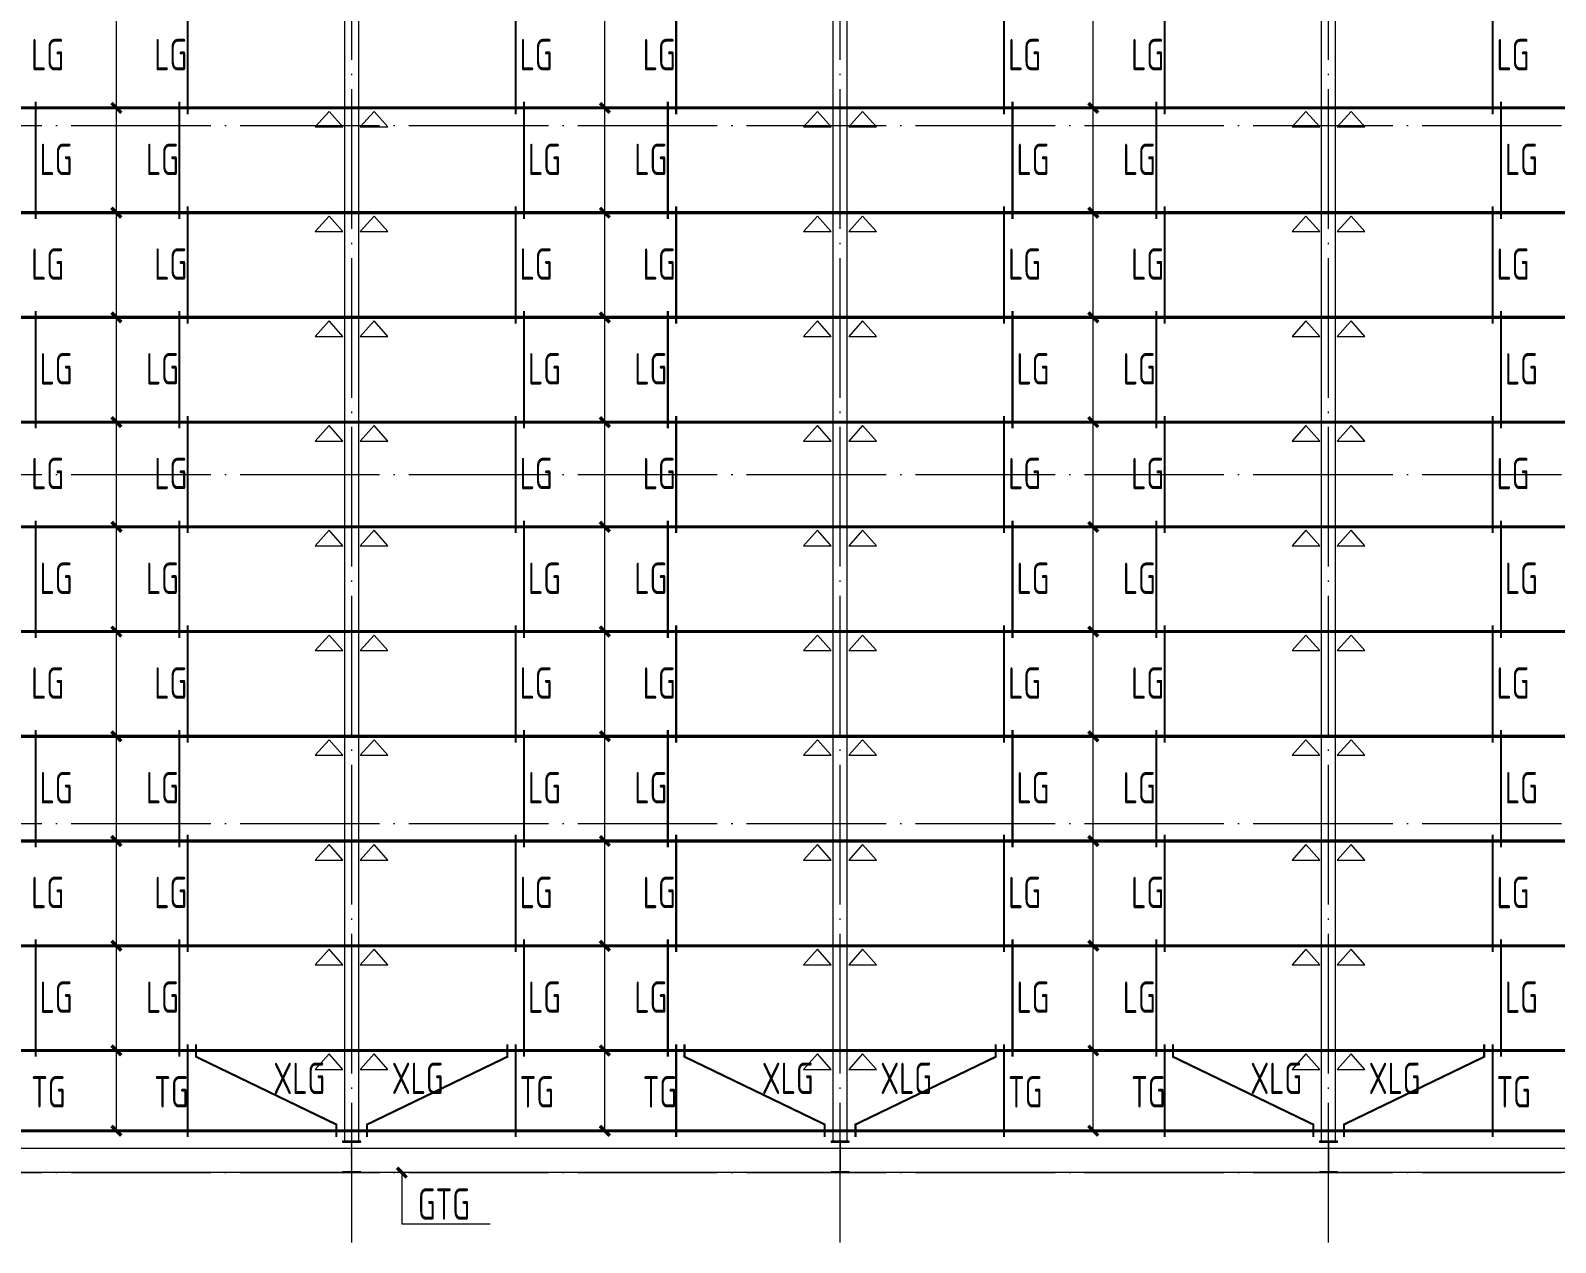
# Model space of a CAD drawing. Header units: millimetres. Extents: x 19781 to 898973, y -947928 to -267362.
# Drawn here: x 488533 to 510388, y -622370 to -605011 of the extents above; entities that cross this region are included whole.
import ezdxf

# ---------------------------------------------------------------- set-up
doc = ezdxf.new("R2010")
doc.units = ezdxf.units.MM
doc.header["$LTSCALE"] = 100
doc.linetypes.add('CENTER', pattern=[50.8, 31.75, -6.35, 6.35, -6.35])
doc.linetypes.add('DOTE', pattern=[2.42, 2, -0.2, 0.02, -0.2])
for name, color, linetype, lineweight in [('10', 7, 'Continuous', 18), ('C', 6, 'CENTER', 18), ('DOTE', 1, 'DOTE', 18), ('PUB_DIM', 3, 'Continuous', 18), ('THICK', 6, 'Continuous', 18), ('卫浴', 7, 'Continuous', 18), ('数字', 3, 'Continuous', 20), ('构件号', 1, 'Continuous', 18), ('系杆支撑', 2, 'Continuous', 18), ('钢柱', 4, 'Continuous', 20), ('钢梁', 4, 'Continuous', 5)]:
    doc.layers.add(name, color=color, linetype=linetype, lineweight=lineweight)
doc.styles.add('TSSD_REIN', font='tssdeng.shx', dxfattribs={"width": 0.7, "bigfont": 'hztxt.shx'})
pattern_1 = [(45, (0, 0), (-7.07106781, 7.07106781), []), (45, (0, 2.5), (-7.07106781, 7.07106781), [])]

msp = doc.modelspace()

# ---------------------------------------------------------------- hatches: boundary and pattern name
at = {"layer": '10', "ltscale": 100}
h = msp.add_hatch(dxfattribs=at)
h.set_pattern_fill('金属', color=256, style=0, pattern_type=0)
h.set_pattern_definition(pattern_1)
h.paths.add_polyline_path([(493140.21, -620932.05), (493266.21, -620932.05), (493266.21, -620920.05), (493006.21, -620920.05), (493006.21, -620932.05), (493132.21, -620932.05), (493132.21, -621358.05), (493006.21, -621358.05), (493006.21, -621370.05), (493266.21, -621370.05), (493266.21, -621358.05), (493140.21, -621358.05)], flags=0)
h = msp.add_hatch(dxfattribs=at)
h.set_pattern_fill('金属', color=256, style=0, pattern_type=0)
h.set_pattern_definition(pattern_1)
h.paths.add_polyline_path([(500140.21, -620932.05), (500266.21, -620932.05), (500266.21, -620920.05), (500006.21, -620920.05), (500006.21, -620932.05), (500132.21, -620932.05), (500132.21, -621358.05), (500006.21, -621358.05), (500006.21, -621370.05), (500266.21, -621370.05), (500266.21, -621358.05), (500140.21, -621358.05)], flags=0)
h = msp.add_hatch(dxfattribs=at)
h.set_pattern_fill('金属', color=256, style=0, pattern_type=0)
h.set_pattern_definition(pattern_1)
h.paths.add_polyline_path([(507140.21, -620932.05), (507266.21, -620932.05), (507266.21, -620920.05), (507006.21, -620920.05), (507006.21, -620932.05), (507132.21, -620932.05), (507132.21, -621358.05), (507006.21, -621358.05), (507006.21, -621370.05), (507266.21, -621370.05), (507266.21, -621358.05), (507140.21, -621358.05)], flags=0)

# ---------------------------------------------------------------- linework, layer by layer
at = {"layer": 'C'}
for points in [[(489694.21, -606050.05, 50, 50, 0), (489834.21, -606190.05, 50, 50, 0)], [(496694.21, -606050.05, 50, 50, 0), (496834.21, -606190.05, 50, 50, 0)], [(503694.21, -606050.05, 50, 50, 0), (503834.21, -606190.05, 50, 50, 0)], [(489694.21, -607550.05, 50, 50, 0), (489834.21, -607690.05, 50, 50, 0)], [(496694.21, -607550.05, 50, 50, 0), (496834.21, -607690.05, 50, 50, 0)], [(503694.21, -607550.05, 50, 50, 0), (503834.21, -607690.05, 50, 50, 0)], [(489694.21, -609050.05, 50, 50, 0), (489834.21, -609190.05, 50, 50, 0)], [(496694.21, -609050.05, 50, 50, 0), (496834.21, -609190.05, 50, 50, 0)], [(503694.21, -609050.05, 50, 50, 0), (503834.21, -609190.05, 50, 50, 0)], [(489694.21, -610550.05, 50, 50, 0), (489834.21, -610690.05, 50, 50, 0)], [(496694.21, -610550.05, 50, 50, 0), (496834.21, -610690.05, 50, 50, 0)], [(503694.21, -610550.05, 50, 50, 0), (503834.21, -610690.05, 50, 50, 0)], [(489694.21, -612050.05, 50, 50, 0), (489834.21, -612190.05, 50, 50, 0)], [(496694.21, -612050.05, 50, 50, 0), (496834.21, -612190.05, 50, 50, 0)], [(503694.21, -612050.05, 50, 50, 0), (503834.21, -612190.05, 50, 50, 0)], [(489694.21, -613550.05, 50, 50, 0), (489834.21, -613690.05, 50, 50, 0)], [(496694.21, -613550.05, 50, 50, 0), (496834.21, -613690.05, 50, 50, 0)], [(503694.21, -613550.05, 50, 50, 0), (503834.21, -613690.05, 50, 50, 0)], [(489694.21, -615050.05, 50, 50, 0), (489834.21, -615190.05, 50, 50, 0)], [(496694.21, -615050.05, 50, 50, 0), (496834.21, -615190.05, 50, 50, 0)], [(503694.21, -615050.05, 50, 50, 0), (503834.21, -615190.05, 50, 50, 0)], [(489694.21, -616550.05, 50, 50, 0), (489834.21, -616690.05, 50, 50, 0)], [(496694.21, -616550.05, 50, 50, 0), (496834.21, -616690.05, 50, 50, 0)], [(503694.21, -616550.05, 50, 50, 0), (503834.21, -616690.05, 50, 50, 0)], [(489694.21, -618050.05, 50, 50, 0), (489834.21, -618190.05, 50, 50, 0)], [(496694.21, -618050.05, 50, 50, 0), (496834.21, -618190.05, 50, 50, 0)], [(503694.21, -618050.05, 50, 50, 0), (503834.21, -618190.05, 50, 50, 0)], [(489694.21, -619550.05, 50, 50, 0), (489834.21, -619690.05, 50, 50, 0)], [(496694.21, -619550.05, 50, 50, 0), (496834.21, -619690.05, 50, 50, 0)], [(503694.21, -619550.05, 50, 50, 0), (503834.21, -619690.05, 50, 50, 0)], [(489694.21, -620700.05, 50, 50, 0), (489834.21, -620840.05, 50, 50, 0)], [(496694.21, -620700.05, 50, 50, 0), (496834.21, -620840.05, 50, 50, 0)], [(503694.21, -620700.05, 50, 50, 0), (503834.21, -620840.05, 50, 50, 0)], [(493785.21, -621300.05, 50, 50, 0), (493925.21, -621440.05, 50, 50, 0)]]:
    msp.add_lwpolyline(points, format="xyseb", dxfattribs=at)
at = {"layer": 'DOTE', "linetype": 'DOTE', "ltscale": 10}
for p, q in [((493136.21, -622370.05), (493136.21, -580370.05)), ((500136.21, -622370.05), (500136.21, -580370.05)), ((507136.21, -622370.05), (507136.21, -580370.05)), ((443136.21, -606370.05), (543136.21, -606370.05)), ((443136.21, -611370.05), (543136.21, -611370.05)), ((443136.21, -616370.05), (543136.21, -616370.05)), ((443136.21, -621370.05), (543136.21, -621370.05))]:
    msp.add_line(p, q, dxfattribs=at)
at = {"layer": 'PUB_DIM', "color": 6, "linetype": 'Continuous'}
for points in [[(493009.39, -606392.32), (492811.04, -606169.69), (492612.68, -606392.32)], [(493656.39, -606392.32), (493458.04, -606169.69), (493259.68, -606392.32)], [(500009.39, -606392.32), (499811.04, -606169.69), (499612.68, -606392.32)], [(500656.39, -606392.32), (500458.04, -606169.69), (500259.68, -606392.32)], [(507009.39, -606392.32), (506811.04, -606169.69), (506612.68, -606392.32)], [(507656.39, -606392.32), (507458.04, -606169.69), (507259.68, -606392.32)], [(493009.39, -607892.32), (492811.04, -607669.69), (492612.68, -607892.32)], [(493656.39, -607892.32), (493458.04, -607669.69), (493259.68, -607892.32)], [(500009.39, -607892.32), (499811.04, -607669.69), (499612.68, -607892.32)], [(500656.39, -607892.32), (500458.04, -607669.69), (500259.68, -607892.32)], [(507009.39, -607892.32), (506811.04, -607669.69), (506612.68, -607892.32)], [(507656.39, -607892.32), (507458.04, -607669.69), (507259.68, -607892.32)], [(493009.39, -609392.32), (492811.04, -609169.69), (492612.68, -609392.32)], [(493656.39, -609392.32), (493458.04, -609169.69), (493259.68, -609392.32)], [(500009.39, -609392.32), (499811.04, -609169.69), (499612.68, -609392.32)], [(500656.39, -609392.32), (500458.04, -609169.69), (500259.68, -609392.32)], [(507009.39, -609392.32), (506811.04, -609169.69), (506612.68, -609392.32)], [(507656.39, -609392.32), (507458.04, -609169.69), (507259.68, -609392.32)], [(493009.39, -610892.32), (492811.04, -610669.69), (492612.68, -610892.32)], [(493656.39, -610892.32), (493458.04, -610669.69), (493259.68, -610892.32)], [(500009.39, -610892.32), (499811.04, -610669.69), (499612.68, -610892.32)], [(500656.39, -610892.32), (500458.04, -610669.69), (500259.68, -610892.32)], [(507009.39, -610892.32), (506811.04, -610669.69), (506612.68, -610892.32)], [(507656.39, -610892.32), (507458.04, -610669.69), (507259.68, -610892.32)], [(493009.39, -612392.32), (492811.04, -612169.69), (492612.68, -612392.32)], [(493656.39, -612392.32), (493458.04, -612169.69), (493259.68, -612392.32)], [(500009.39, -612392.32), (499811.04, -612169.69), (499612.68, -612392.32)], [(500656.39, -612392.32), (500458.04, -612169.69), (500259.68, -612392.32)], [(507009.39, -612392.32), (506811.04, -612169.69), (506612.68, -612392.32)], [(507656.39, -612392.32), (507458.04, -612169.69), (507259.68, -612392.32)], [(493009.39, -613892.32), (492811.04, -613669.69), (492612.68, -613892.32)], [(493656.39, -613892.32), (493458.04, -613669.69), (493259.68, -613892.32)], [(500009.39, -613892.32), (499811.04, -613669.69), (499612.68, -613892.32)], [(500656.39, -613892.32), (500458.04, -613669.69), (500259.68, -613892.32)], [(507009.39, -613892.32), (506811.04, -613669.69), (506612.68, -613892.32)], [(507656.39, -613892.32), (507458.04, -613669.69), (507259.68, -613892.32)], [(493009.39, -615392.32), (492811.04, -615169.69), (492612.68, -615392.32)], [(493656.39, -615392.32), (493458.04, -615169.69), (493259.68, -615392.32)], [(500009.39, -615392.32), (499811.04, -615169.69), (499612.68, -615392.32)], [(500656.39, -615392.32), (500458.04, -615169.69), (500259.68, -615392.32)], [(507009.39, -615392.32), (506811.04, -615169.69), (506612.68, -615392.32)], [(507656.39, -615392.32), (507458.04, -615169.69), (507259.68, -615392.32)], [(493009.39, -616892.32), (492811.04, -616669.69), (492612.68, -616892.32)], [(493656.39, -616892.32), (493458.04, -616669.69), (493259.68, -616892.32)], [(500009.39, -616892.32), (499811.04, -616669.69), (499612.68, -616892.32)], [(500656.39, -616892.32), (500458.04, -616669.69), (500259.68, -616892.32)], [(507009.39, -616892.32), (506811.04, -616669.69), (506612.68, -616892.32)], [(507656.39, -616892.32), (507458.04, -616669.69), (507259.68, -616892.32)], [(493009.39, -618392.32), (492811.04, -618169.69), (492612.68, -618392.32)], [(493656.39, -618392.32), (493458.04, -618169.69), (493259.68, -618392.32)], [(500009.39, -618392.32), (499811.04, -618169.69), (499612.68, -618392.32)], [(500656.39, -618392.32), (500458.04, -618169.69), (500259.68, -618392.32)], [(507009.39, -618392.32), (506811.04, -618169.69), (506612.68, -618392.32)], [(507656.39, -618392.32), (507458.04, -618169.69), (507259.68, -618392.32)], [(493009.39, -619892.32), (492811.04, -619669.69), (492612.68, -619892.32)], [(493656.39, -619892.32), (493458.04, -619669.69), (493259.68, -619892.32)], [(500009.39, -619892.32), (499811.04, -619669.69), (499612.68, -619892.32)], [(500656.39, -619892.32), (500458.04, -619669.69), (500259.68, -619892.32)], [(507009.39, -619892.32), (506811.04, -619669.69), (506612.68, -619892.32)], [(507656.39, -619892.32), (507458.04, -619669.69), (507259.68, -619892.32)]]:
    msp.add_lwpolyline(points, close=True, dxfattribs=at)
at = {"layer": 'THICK', "ltscale": 100}
for p, q in [((489764.21, -620770.05), (489764.21, -580069.48)), ((496764.21, -620770.05), (496764.21, -580069.48)), ((503764.21, -620770.05), (503764.21, -580069.48)), ((493855.21, -621370.05), (493855.21, -622104.62)), ((493855.21, -622104.62), (495121.21, -622104.62))]:
    msp.add_line(p, q, dxfattribs=at)
at = {"layer": '卫浴', "ltscale": 100}
msp.add_lwpolyline([(542136.21, -621020.05), (542136.21, -621370.05), (444136.21, -621370.05), (444136.21, -621020.05)], close=True, dxfattribs=at)
at = {"layer": '构件号'}
for points in [[(542136.21, -606120.05, 45, 45, 0), (444136.21, -606120.05, 45, 45, 0)], [(542136.21, -607620.05, 45, 45, 0), (444136.21, -607620.05, 45, 45, 0)], [(542136.21, -609120.05, 45, 45, 0), (444136.21, -609120.05, 45, 45, 0)], [(542136.21, -610620.05, 45, 45, 0), (444136.21, -610620.05, 45, 45, 0)], [(542136.21, -612120.05, 45, 45, 0), (444136.21, -612120.05, 45, 45, 0)], [(542136.21, -613620.05, 45, 45, 0), (444136.21, -613620.05, 45, 45, 0)], [(542136.21, -615120.05, 45, 45, 0), (444136.21, -615120.05, 45, 45, 0)], [(542136.21, -616620.05, 45, 45, 0), (444136.21, -616620.05, 45, 45, 0)], [(542136.21, -618120.05, 45, 45, 0), (444136.21, -618120.05, 45, 45, 0)], [(542136.21, -619620.05, 45, 45, 0), (444136.21, -619620.05, 45, 45, 0)], [(542136.21, -620770.05, 45, 45, 0), (444136.21, -620770.05, 45, 45, 0)]]:
    msp.add_lwpolyline(points, format="xyseb", dxfattribs=at)
at = {"layer": '系杆支撑'}
for points in [[(490786.21, -606210.21, 30, 30, 0), (490786.21, -604530.24, 30, 30, 0)], [(495486.21, -606210.21, 30, 30, 0), (495486.21, -604530.24, 30, 30, 0)], [(497786.21, -606210.21, 30, 30, 0), (497786.21, -604530.24, 30, 30, 0)], [(502486.21, -606210.21, 30, 30, 0), (502486.21, -604530.24, 30, 30, 0)], [(504786.21, -606210.21, 30, 30, 0), (504786.21, -604530.24, 30, 30, 0)], [(509486.21, -606210.21, 30, 30, 0), (509486.21, -604530.24, 30, 30, 0)], [(488606.21, -607710.21, 30, 30, 0), (488606.21, -606030.24, 30, 30, 0)], [(490666.21, -607710.21, 30, 30, 0), (490666.21, -606030.24, 30, 30, 0)], [(495606.21, -607710.21, 30, 30, 0), (495606.21, -606030.24, 30, 30, 0)], [(497666.21, -607710.21, 30, 30, 0), (497666.21, -606030.24, 30, 30, 0)], [(502606.21, -607710.21, 30, 30, 0), (502606.21, -606030.24, 30, 30, 0)], [(504666.21, -607710.21, 30, 30, 0), (504666.21, -606030.24, 30, 30, 0)], [(509606.21, -607710.21, 30, 30, 0), (509606.21, -606030.24, 30, 30, 0)], [(490786.21, -609210.21, 30, 30, 0), (490786.21, -607530.24, 30, 30, 0)], [(495486.21, -609210.21, 30, 30, 0), (495486.21, -607530.24, 30, 30, 0)], [(497786.21, -609210.21, 30, 30, 0), (497786.21, -607530.24, 30, 30, 0)], [(502486.21, -609210.21, 30, 30, 0), (502486.21, -607530.24, 30, 30, 0)], [(504786.21, -609210.21, 30, 30, 0), (504786.21, -607530.24, 30, 30, 0)], [(509486.21, -609210.21, 30, 30, 0), (509486.21, -607530.24, 30, 30, 0)], [(488606.21, -610710.21, 30, 30, 0), (488606.21, -609030.24, 30, 30, 0)], [(490666.21, -610710.21, 30, 30, 0), (490666.21, -609030.24, 30, 30, 0)], [(495606.21, -610710.21, 30, 30, 0), (495606.21, -609030.24, 30, 30, 0)], [(497666.21, -610710.21, 30, 30, 0), (497666.21, -609030.24, 30, 30, 0)], [(502606.21, -610710.21, 30, 30, 0), (502606.21, -609030.24, 30, 30, 0)], [(504666.21, -610710.21, 30, 30, 0), (504666.21, -609030.24, 30, 30, 0)], [(509606.21, -610710.21, 30, 30, 0), (509606.21, -609030.24, 30, 30, 0)], [(490786.21, -612210.21, 30, 30, 0), (490786.21, -610530.24, 30, 30, 0)], [(495486.21, -612210.21, 30, 30, 0), (495486.21, -610530.24, 30, 30, 0)], [(497786.21, -612210.21, 30, 30, 0), (497786.21, -610530.24, 30, 30, 0)], [(502486.21, -612210.21, 30, 30, 0), (502486.21, -610530.24, 30, 30, 0)], [(504786.21, -612210.21, 30, 30, 0), (504786.21, -610530.24, 30, 30, 0)], [(509486.21, -612210.21, 30, 30, 0), (509486.21, -610530.24, 30, 30, 0)], [(488606.21, -613710.21, 30, 30, 0), (488606.21, -612030.24, 30, 30, 0)], [(490666.21, -613710.21, 30, 30, 0), (490666.21, -612030.24, 30, 30, 0)], [(495606.21, -613710.21, 30, 30, 0), (495606.21, -612030.24, 30, 30, 0)], [(497666.21, -613710.21, 30, 30, 0), (497666.21, -612030.24, 30, 30, 0)], [(502606.21, -613710.21, 30, 30, 0), (502606.21, -612030.24, 30, 30, 0)], [(504666.21, -613710.21, 30, 30, 0), (504666.21, -612030.24, 30, 30, 0)], [(509606.21, -613710.21, 30, 30, 0), (509606.21, -612030.24, 30, 30, 0)], [(490786.21, -615210.21, 30, 30, 0), (490786.21, -613530.24, 30, 30, 0)], [(495486.21, -615210.21, 30, 30, 0), (495486.21, -613530.24, 30, 30, 0)], [(497786.21, -615210.21, 30, 30, 0), (497786.21, -613530.24, 30, 30, 0)], [(502486.21, -615210.21, 30, 30, 0), (502486.21, -613530.24, 30, 30, 0)], [(504786.21, -615210.21, 30, 30, 0), (504786.21, -613530.24, 30, 30, 0)], [(509486.21, -615210.21, 30, 30, 0), (509486.21, -613530.24, 30, 30, 0)], [(488606.21, -616710.21, 30, 30, 0), (488606.21, -615030.24, 30, 30, 0)], [(490666.21, -616710.21, 30, 30, 0), (490666.21, -615030.24, 30, 30, 0)], [(495606.21, -616710.21, 30, 30, 0), (495606.21, -615030.24, 30, 30, 0)], [(497666.21, -616710.21, 30, 30, 0), (497666.21, -615030.24, 30, 30, 0)], [(502606.21, -616710.21, 30, 30, 0), (502606.21, -615030.24, 30, 30, 0)], [(504666.21, -616710.21, 30, 30, 0), (504666.21, -615030.24, 30, 30, 0)], [(509606.21, -616710.21, 30, 30, 0), (509606.21, -615030.24, 30, 30, 0)], [(490786.21, -618210.21, 30, 30, 0), (490786.21, -616530.24, 30, 30, 0)], [(495486.21, -618210.21, 30, 30, 0), (495486.21, -616530.24, 30, 30, 0)], [(497786.21, -618210.21, 30, 30, 0), (497786.21, -616530.24, 30, 30, 0)], [(502486.21, -618210.21, 30, 30, 0), (502486.21, -616530.24, 30, 30, 0)], [(504786.21, -618210.21, 30, 30, 0), (504786.21, -616530.24, 30, 30, 0)], [(509486.21, -618210.21, 30, 30, 0), (509486.21, -616530.24, 30, 30, 0)], [(488606.21, -619710.21, 30, 30, 0), (488606.21, -618030.24, 30, 30, 0)], [(490666.21, -619710.21, 30, 30, 0), (490666.21, -618030.24, 30, 30, 0)], [(495606.21, -619710.21, 30, 30, 0), (495606.21, -618030.24, 30, 30, 0)], [(497666.21, -619710.21, 30, 30, 0), (497666.21, -618030.24, 30, 30, 0)], [(502606.21, -619710.21, 30, 30, 0), (502606.21, -618030.24, 30, 30, 0)], [(504666.21, -619710.21, 30, 30, 0), (504666.21, -618030.24, 30, 30, 0)], [(509606.21, -619710.21, 30, 30, 0), (509606.21, -618030.24, 30, 30, 0)], [(490786.21, -619529.89, 30, 30, 0), (490786.21, -620859.87, 30, 30, 0)], [(492916.09, -620859.87, 30, 30, 0), (492916.09, -620680.24, 30, 30, 0), (490906.21, -619710.21, 30, 30, 0), (490906.21, -619529.89, 30, 30, 0)], [(493356.33, -620859.87, 30, 30, 0), (493356.33, -620680.24, 30, 30, 0), (495366.21, -619710.21, 30, 30, 0), (495366.21, -619529.89, 30, 30, 0)], [(495486.21, -619529.89, 30, 30, 0), (495486.21, -620859.87, 30, 30, 0)], [(497786.21, -619529.89, 30, 30, 0), (497786.21, -620859.87, 30, 30, 0)], [(499916.09, -620859.87, 30, 30, 0), (499916.09, -620680.24, 30, 30, 0), (497906.21, -619710.21, 30, 30, 0), (497906.21, -619529.89, 30, 30, 0)], [(500356.33, -620859.87, 30, 30, 0), (500356.33, -620680.24, 30, 30, 0), (502366.21, -619710.21, 30, 30, 0), (502366.21, -619529.89, 30, 30, 0)], [(502486.21, -619529.89, 30, 30, 0), (502486.21, -620859.87, 30, 30, 0)], [(504786.21, -619529.89, 30, 30, 0), (504786.21, -620859.87, 30, 30, 0)], [(506916.09, -620859.87, 30, 30, 0), (506916.09, -620680.24, 30, 30, 0), (504906.21, -619710.21, 30, 30, 0), (504906.21, -619529.89, 30, 30, 0)], [(507356.33, -620859.87, 30, 30, 0), (507356.33, -620680.24, 30, 30, 0), (509366.21, -619710.21, 30, 30, 0), (509366.21, -619529.89, 30, 30, 0)], [(509486.21, -619529.89, 30, 30, 0), (509486.21, -620859.87, 30, 30, 0)]]:
    msp.add_lwpolyline(points, format="xyseb", dxfattribs=at)
at = {"layer": '钢柱', "ltscale": 100}
for points in [[(493140.21, -620932.05), (493266.21, -620932.05), (493266.21, -620920.05), (493006.21, -620920.05), (493006.21, -620932.05), (493132.21, -620932.05), (493132.21, -621358.05), (493006.21, -621358.05), (493006.21, -621370.05), (493266.21, -621370.05), (493266.21, -621358.05), (493140.21, -621358.05)], [(500140.21, -620932.05), (500266.21, -620932.05), (500266.21, -620920.05), (500006.21, -620920.05), (500006.21, -620932.05), (500132.21, -620932.05), (500132.21, -621358.05), (500006.21, -621358.05), (500006.21, -621370.05), (500266.21, -621370.05), (500266.21, -621358.05), (500140.21, -621358.05)], [(507140.21, -620932.05), (507266.21, -620932.05), (507266.21, -620920.05), (507006.21, -620920.05), (507006.21, -620932.05), (507132.21, -620932.05), (507132.21, -621358.05), (507006.21, -621358.05), (507006.21, -621370.05), (507266.21, -621370.05), (507266.21, -621358.05), (507140.21, -621358.05)]]:
    msp.add_lwpolyline(points, close=True, dxfattribs=at)
at = {"layer": '钢梁', "ltscale": 100}
for p, q in [((493036.21, -620920.05), (493036.21, -581820.05)), ((493236.21, -620920.05), (493236.21, -581820.05)), ((500036.21, -620920.05), (500036.21, -581820.05)), ((500236.21, -620920.05), (500236.21, -581820.05)), ((507036.21, -620920.05), (507036.21, -581820.05)), ((507236.21, -620920.05), (507236.21, -581820.05))]:
    msp.add_line(p, q, dxfattribs=at)

# ---------------------------------------------------------------- texts
at = {"layer": '数字', "ltscale": 100, "style": 'TSSD_REIN', "width": 0.7}
for s, p in [('LG', (488543.58, -605581.83)), ('LG', (490307.58, -605581.83)), ('LG', (495543.58, -605581.83)), ('LG', (497307.58, -605581.83)), ('LG', (502543.58, -605581.83)), ('LG', (504307.58, -605581.83)), ('LG', (509543.58, -605581.83)), ('LG', (488663.58, -607081.83)), ('LG', (490187.58, -607081.83)), ('LG', (495663.58, -607081.83)), ('LG', (497187.58, -607081.83)), ('LG', (502663.58, -607081.83)), ('LG', (504187.58, -607081.83)), ('LG', (509663.58, -607081.83)), ('LG', (488543.58, -608581.83)), ('LG', (490307.58, -608581.83)), ('LG', (495543.58, -608581.83)), ('LG', (497307.58, -608581.83)), ('LG', (502543.58, -608581.83)), ('LG', (504307.58, -608581.83)), ('LG', (509543.58, -608581.83)), ('LG', (488663.58, -610081.83)), ('LG', (490187.58, -610081.83)), ('LG', (495663.58, -610081.83)), ('LG', (497187.58, -610081.83)), ('LG', (502663.58, -610081.83)), ('LG', (504187.58, -610081.83)), ('LG', (509663.58, -610081.83)), ('LG', (488543.58, -611581.83)), ('LG', (490307.58, -611581.83)), ('LG', (495543.58, -611581.83)), ('LG', (497307.58, -611581.83)), ('LG', (502543.58, -611581.83)), ('LG', (504307.58, -611581.83)), ('LG', (509543.58, -611581.83)), ('LG', (488663.58, -613081.83)), ('LG', (490187.58, -613081.83)), ('LG', (495663.58, -613081.83)), ('LG', (497187.58, -613081.83)), ('LG', (502663.58, -613081.83)), ('LG', (504187.58, -613081.83)), ('LG', (509663.58, -613081.83)), ('LG', (488543.58, -614581.83)), ('LG', (490307.58, -614581.83)), ('LG', (495543.58, -614581.83)), ('LG', (497307.58, -614581.83)), ('LG', (502543.58, -614581.83)), ('LG', (504307.58, -614581.83)), ('LG', (509543.58, -614581.83)), ('LG', (488663.58, -616081.83)), ('LG', (490187.58, -616081.83)), ('LG', (495663.58, -616081.83)), ('LG', (497187.58, -616081.83)), ('LG', (502663.58, -616081.83)), ('LG', (504187.58, -616081.83)), ('LG', (509663.58, -616081.83)), ('LG', (488543.58, -617581.83)), ('LG', (490307.58, -617581.83)), ('LG', (495543.58, -617581.83)), ('LG', (497307.58, -617581.83)), ('LG', (502543.58, -617581.83)), ('LG', (504307.58, -617581.83)), ('LG', (509543.58, -617581.83)), ('LG', (488663.58, -619081.83)), ('LG', (490187.58, -619081.83)), ('LG', (495663.58, -619081.83)), ('LG', (497187.58, -619081.83)), ('LG', (502663.58, -619081.83)), ('LG', (504187.58, -619081.83)), ('LG', (509663.58, -619081.83)), ('XLG', (492013.79, -620244.48)), ('XLG', (493710.79, -620244.48)), ('XLG', (499013.79, -620244.48)), ('XLG', (500710.79, -620244.48)), ('XLG', (506013.79, -620244.48)), ('XLG', (507710.79, -620244.48)), ('TG', (488543.58, -620437.83)), ('TG', (490307.58, -620437.83)), ('TG', (495543.58, -620437.83)), ('TG', (497307.58, -620437.83)), ('TG', (502543.58, -620437.83)), ('TG', (504307.58, -620437.83)), ('TG', (509543.58, -620437.83)), ('GTG', (494084.91, -622044.48))]:
    msp.add_text(s, height=450, dxfattribs=at).set_placement(p)

doc.saveas('drawing.dxf')
